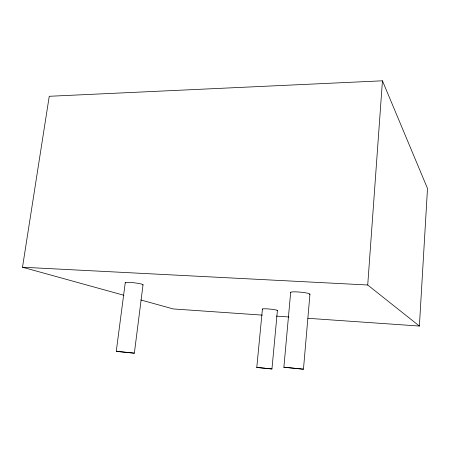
<?xml version="1.0" encoding="UTF-8"?>
<svg xmlns="http://www.w3.org/2000/svg" width="450" height="450" viewBox="0 0 450 450"><rect width="100%" height="100%" fill="white"/><g stroke="black" fill="none" stroke-linecap="round" stroke-linejoin="round"><path stroke-width="0.67" d="M307.89 318.302L419.383 326.053L427.5 188.449L382.449 80.803L49.247 96.289L22.5 267.227L123.907 295.284M419.383 326.053L367.723 285.002L382.449 80.803M303.491 369.186L283.882 367.223L303.457 369.197L309.938 294.193M283.882 367.223L290.661 292.416M277.414 310.489L271.952 368.961L256.764 367.431L271.946 368.966M256.787 367.419L262.423 309.026M125.241 282.735L116.269 351.281L119.543 351.731L134.359 353.166L143.032 284.811M134.359 353.166L116.325 351.264M22.5 267.227L367.723 285.002M262.311 315.129L173.256 308.942L140.805 299.959M276.334 316.108L288.956 316.986M262.671 309.251A7.532 0.698 5.6 0 1 270.208 309.105A7.532 0.698 5.6 0 1 277.003 310.697M290.891 292.68A9.681 1.147 5.3 0 1 300.724 292.179A9.681 1.147 5.3 0 1 309.493 294.474M125.471 282.966A8.955 0.956 6.7 0 1 134.123 282.797A8.955 0.956 6.7 0 1 142.808 284.985"/></g></svg>
